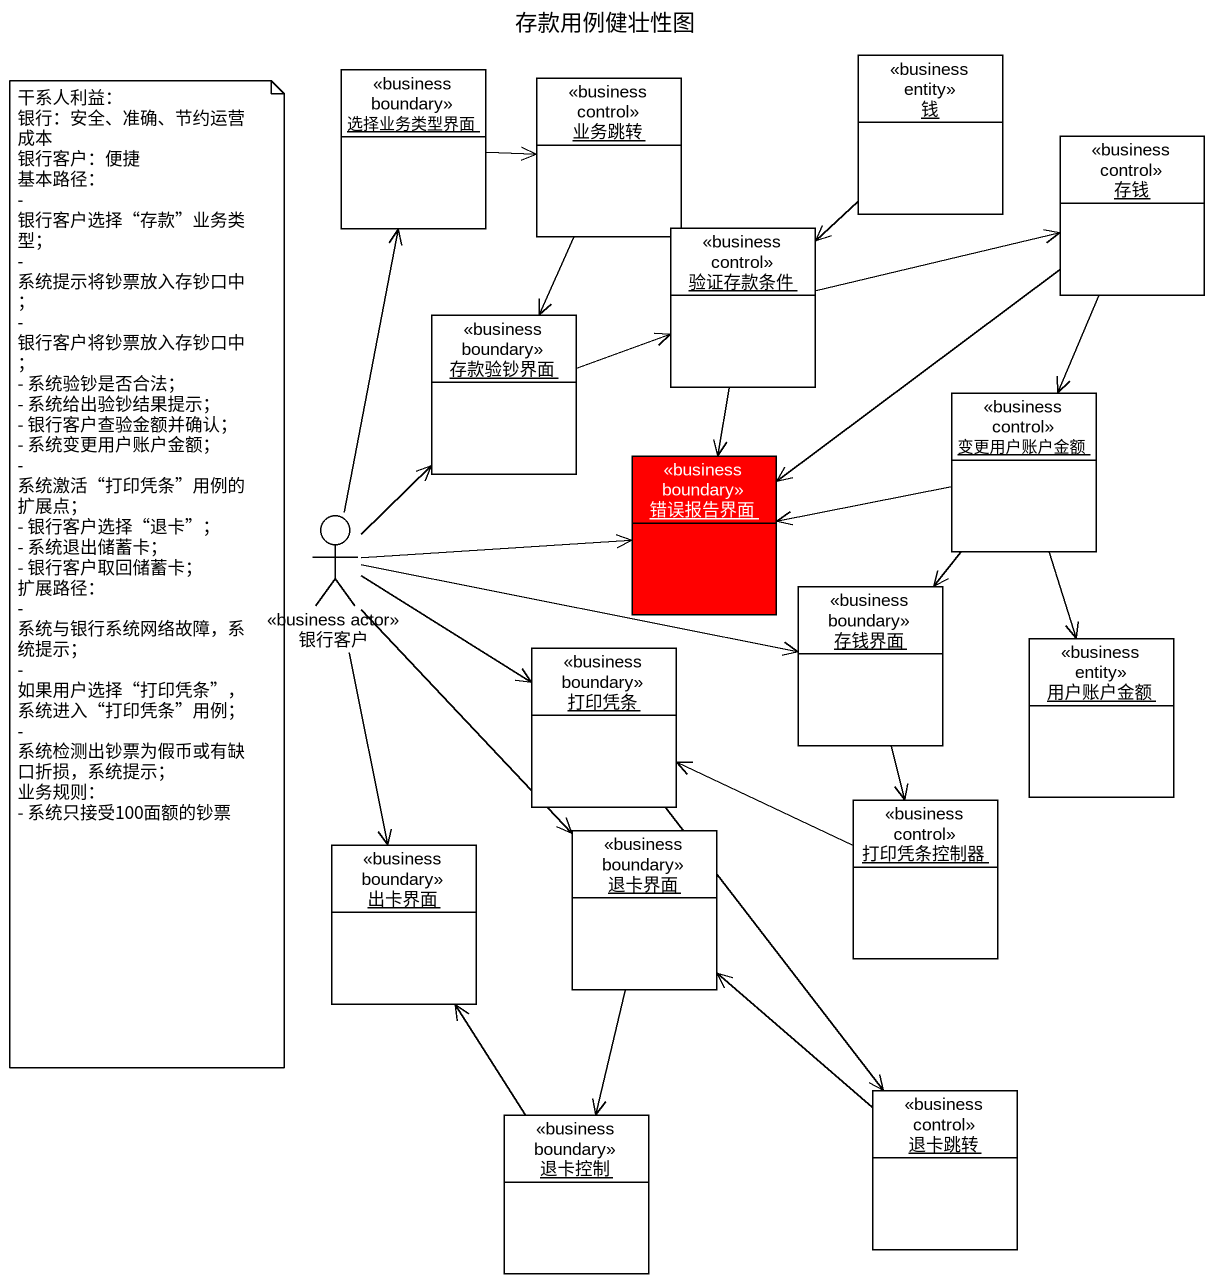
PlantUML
@startuml
title 存款用例健壮性图
allowmixing
hide circle
hide empty members
object 选择业务类型界面 <<business boundary>>
object 业务跳转 <<business control>>
object 钱 <<business entity>>
object 存钱 <<business control>>
object 验证存款条件 <<business control>>
object 存款验钞界面 <<business boundary>>
object 变更用户账户金额 <<business control>>
actor 银行客户 <<business actor>>
object 错误报告界面 <<business boundary>> #FF0000
object 存钱界面 <<business boundary>>
object 打印凭条 <<business boundary>>
object 用户账户金额 <<business entity>>
object 打印凭条控制器 <<business control>>
object 出卡界面 <<business boundary>>
object 退卡界面 <<business boundary>>
object 退卡跳转 <<business control>>
object 退卡控制 <<business boundary>>
选择业务类型界面 -right-> 业务跳转
业务跳转 --> 存款验钞界面
钱 --> 验证存款条件
存钱 --> 变更用户账户金额
存钱 --> 错误报告界面
验证存款条件 -right-> 存钱
验证存款条件 --> 错误报告界面
存款验钞界面 -right-> 验证存款条件
变更用户账户金额 -left-> 错误报告界面
变更用户账户金额 --> 存钱界面
变更用户账户金额 --> 用户账户金额
银行客户 -up-> 选择业务类型界面
银行客户 -up-> 存款验钞界面
银行客户 -right-> 错误报告界面
银行客户 -right-> 存钱界面
银行客户 -right-> 打印凭条
银行客户 --> 出卡界面
银行客户 --> 退卡界面
存钱界面 --> 打印凭条控制器
打印凭条 --> 退卡跳转
打印凭条控制器 -left-> 打印凭条
退卡界面 --> 退卡控制
退卡跳转 -up-> 退卡界面
退卡控制 -up-> 出卡界面
note as N1
  干系人利益：
  银行：安全、准确、节约运营成本
  银行客户：便捷
  基本路径：
  - 银行客户选择“存款”业务类型；
  - 系统提示将钞票放入存钞口中；
  - 银行客户将钞票放入存钞口中；
  - 系统验钞是否合法；
  - 系统给出验钞结果提示；
  - 银行客户查验金额并确认；
  - 系统变更用户账户金额；
  - 系统激活“打印凭条”用例的扩展点；
  - 银行客户选择“退卡”；
  - 系统退出储蓄卡；
  - 银行客户取回储蓄卡；
  扩展路径：
  - 系统与银行系统网络故障，系统提示；
  - 如果用户选择“打印凭条”，系统进入“打印凭条”用例；
  - 系统检测出钞票为假币或有缺口折损，系统提示；
  业务规则：
  - 系统只接受100面额的钞票
end note
@enduml
